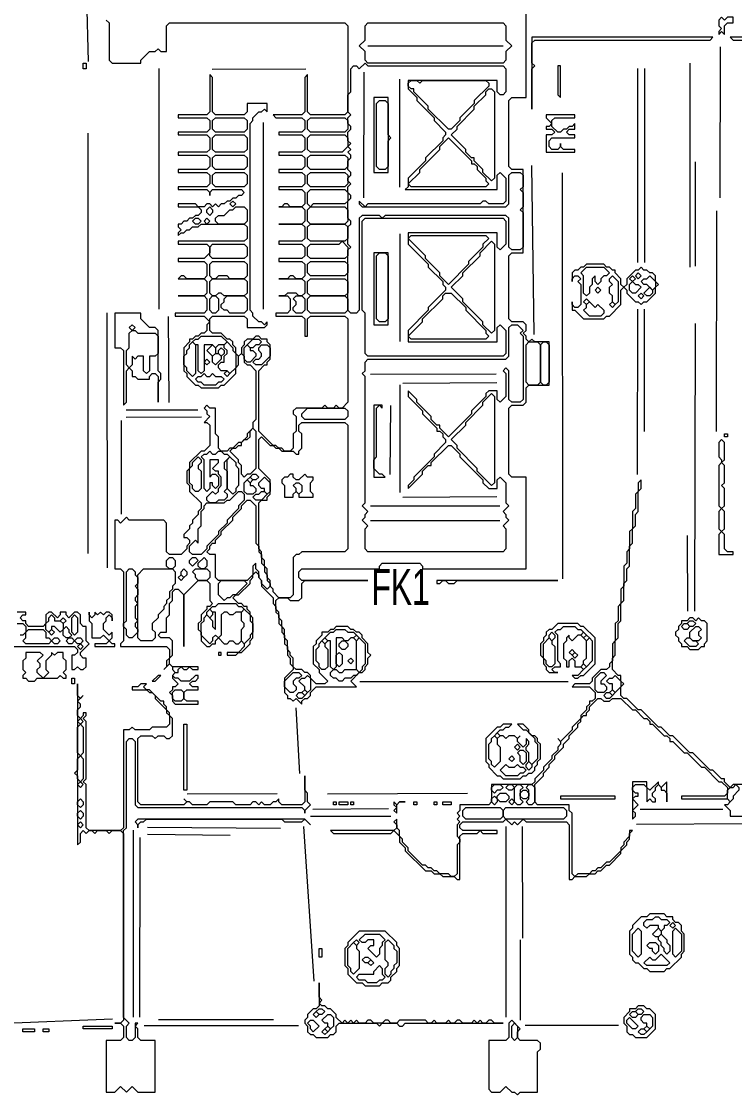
# Model space of a CAD drawing. Extents: x 10 to 1972, y 10 to 1392.
# Drawn here: x 490.5 to 738.5, y 498.5 to 871.5 of the extents above; entities that cross this region are included whole.
import ezdxf

# ---------------------------------------------------------------- set-up
doc = ezdxf.new("R2010")
doc.units = 0
for name, color, linetype, lineweight in [('OCR_TEXT', 6, 'Continuous', 0), ('TEXT_FALLBACK_OUTLINE', 2, 'Continuous', 0), ('TRACE_CURVE', 6, 'Continuous', 0), ('TRACE_STRAIGHT', 5, 'Continuous', 0), ('TRACE_TEXT_SYMBOL', 6, 'Continuous', 0)]:
    doc.layers.add(name, color=color, linetype=linetype, lineweight=lineweight)
doc.styles.add('wqy-unicode', font='wqy-unicode.lff')

msp = doc.modelspace()

# ---------------------------------------------------------------- linework, layer by layer
at = {"layer": 'TEXT_FALLBACK_OUTLINE', "color": 2}
for points in [[(514, 666), (514, 663), (515, 662), (515, 657), (518, 657), (519, 658), (521, 656), (520, 655), (516, 655), (516, 654), (523, 654), (523, 655), (522, 655), (521, 656), (522, 657), (522, 659), (521, 658), (519, 660), (519, 662), (520, 663), (520, 664), (521, 665), (522, 664), (522, 663), (522, 665), (521, 666), (520, 666), (519, 665), (518, 666), (517, 665), (516, 666), (516, 665), (515, 664), (514, 665)], [(492, 652), (492, 650), (491, 649), (491, 646), (492, 645), (491, 644), (491, 643), (492, 643), (493, 642), (495, 642), (496, 643), (503, 643), (504, 644), (505, 643), (506, 643), (506, 644), (505, 645), (506, 646), (506, 649), (505, 650), (505, 652), (503, 652), (502, 651), (501, 652), (501, 651), (499, 649), (499, 646), (500, 645), (498, 643), (496, 645), (496, 646), (497, 647), (497, 648), (496, 649), (498, 651), (497, 652)], [(508, 643), (509, 643), (509, 641), (508, 641)], [(703, 607), (703, 594), (704, 595), (704, 596), (703, 597), (705, 599), (703, 601), (704, 602), (705, 602), (705, 603), (704, 603), (703, 604), (703, 605), (704, 606), (707, 606), (708, 605), (708, 600), (709, 601), (710, 600), (711, 600), (711, 601), (710, 602), (710, 603), (711, 604), (711, 605), (712, 606), (713, 605), (713, 604), (714, 604), (715, 603), (715, 600), (715, 607), (713, 605), (712, 606), (712, 607), (709, 604), (708, 605), (708, 607)]]:
    msp.add_lwpolyline(points, close=True, dxfattribs=at)
at = {"layer": 'TRACE_CURVE', "color": 6}
for points in [[(665, 820), (661, 820), (660, 821), (660, 844), (661, 845), (666, 845), (666, 877)], [(520, 872), (521, 871), (521, 858), (522, 857), (532, 857), (532, 858), (535, 861), (537, 861), (538, 862), (539, 861), (541, 861), (541, 870)], [(541, 870), (542, 871), (603, 871), (604, 870), (604, 840), (603, 839), (591, 839), (590, 840), (590, 853), (589, 852), (589, 840), (588, 839), (578, 839), (579, 838), (588, 838), (589, 837), (589, 834), (588, 833), (580, 833), (580, 832), (588, 832), (589, 831), (589, 827), (588, 826), (580, 826), (580, 825), (588, 825), (589, 824), (589, 821), (588, 820), (580, 820), (580, 819), (588, 819), (589, 818), (589, 815), (588, 814), (580, 814), (580, 813), (588, 813), (589, 812), (589, 808), (588, 807), (584, 807), (583, 808), (582, 808), (581, 807), (580, 807), (588, 807), (589, 806), (589, 802), (588, 801), (580, 801), (588, 801), (589, 800), (589, 796), (588, 795), (580, 795), (580, 794), (588, 794), (589, 793), (589, 790), (588, 789), (580, 789), (580, 788)], [(607, 770), (605, 770), (604, 771), (604, 792), (605, 793), (604, 794), (604, 800), (605, 801), (605, 802), (604, 803), (604, 809), (605, 810), (605, 811), (604, 812), (604, 814), (605, 815), (604, 816), (604, 817), (605, 818), (605, 819), (604, 820), (604, 823), (605, 824), (605, 825), (604, 826), (605, 827), (604, 828), (605, 829), (604, 830), (604, 833), (605, 834), (605, 835), (604, 836), (604, 838), (605, 839), (604, 840), (604, 846), (605, 847), (605, 855), (606, 856), (607, 856), (608, 855), (610, 857)], [(610, 857), (611, 856), (658, 856), (659, 855), (659, 847), (658, 846), (657, 846), (656, 847), (656, 851), (625, 851), (625, 848), (628, 845), (628, 844), (634, 838), (634, 837), (638, 833), (638, 832), (637, 831), (637, 830), (631, 824), (631, 823), (625, 817), (625, 814), (624, 813), (656, 813), (656, 818), (657, 819), (659, 817), (659, 809), (658, 808), (653, 808), (652, 809), (651, 809), (650, 808), (611, 808), (610, 807), (608, 809), (608, 808), (609, 807), (659, 807), (660, 808), (660, 818), (661, 819), (664, 819), (665, 818), (665, 814), (664, 813), (665, 812), (665, 807), (664, 806), (665, 805), (665, 793), (664, 792), (661, 792), (660, 793), (660, 803), (659, 804), (617, 804), (616, 803), (615, 804), (609, 804), (608, 803), (608, 771), (607, 770)], [(574, 761), (573, 762), (572, 762), (571, 761), (569, 761), (568, 760), (568, 759), (567, 758), (567, 756), (566, 755), (565, 756), (565, 758), (564, 759), (564, 760), (563, 761), (562, 761), (560, 763), (557, 763), (556, 764), (556, 768), (557, 769), (568, 769), (569, 768), (569, 765), (575, 765), (576, 766), (576, 767), (575, 766), (574, 767), (573, 767), (571, 769), (571, 770), (570, 771), (570, 836), (571, 837), (571, 838), (573, 840), (574, 840), (575, 841), (576, 840), (576, 843), (569, 843), (569, 840), (568, 839), (558, 839), (557, 840), (557, 852), (556, 853), (556, 840), (555, 839), (545, 839), (545, 838), (555, 838), (556, 837), (556, 834), (555, 833), (545, 833), (545, 832), (555, 832), (556, 831), (556, 827), (555, 826), (545, 826), (545, 825)], [(545, 825), (555, 825), (556, 824), (556, 821), (555, 820), (545, 820), (545, 819), (555, 819), (556, 818), (556, 815), (555, 814), (545, 814), (545, 813), (555, 813), (556, 812), (556, 811), (556, 812), (557, 813), (567, 813), (568, 812), (567, 811), (566, 811), (565, 810), (564, 810), (563, 809), (562, 809), (561, 808), (560, 808), (559, 807), (558, 808), (557, 807), (556, 808), (555, 808), (554, 807), (552, 807), (551, 808), (545, 808), (545, 807), (552, 807), (553, 806), (553, 805), (552, 804), (551, 804), (550, 803), (549, 803), (548, 802), (547, 802), (546, 801), (545, 801), (545, 800), (546, 799), (545, 798), (545, 797), (546, 798), (547, 798), (548, 799), (549, 799), (550, 800), (552, 800), (553, 801), (568, 801), (569, 800), (569, 796), (568, 795)], [(591, 644), (590, 645), (589, 645), (588, 646), (586, 646), (585, 647), (585, 650), (584, 651), (584, 652), (583, 653), (583, 656), (582, 657), (582, 660), (581, 661), (581, 663), (580, 664), (580, 666), (579, 667), (579, 670), (580, 671), (583, 671), (584, 670), (587, 670), (588, 671), (588, 676), (589, 677), (611, 677), (588, 677), (587, 678), (587, 680), (588, 681), (615, 681), (615, 682), (616, 683), (629, 683), (630, 682), (630, 681), (666, 681), (666, 713), (661, 713), (660, 714), (660, 737), (661, 738), (665, 738), (666, 739), (666, 744), (667, 745), (674, 745), (674, 760), (669, 760), (668, 761), (667, 760), (666, 761), (666, 762), (665, 763), (666, 764), (666, 766), (665, 767), (661, 767), (660, 768), (660, 790), (661, 791), (665, 791), (665, 820)], [(568, 795), (545, 795), (545, 794), (555, 794), (556, 793), (556, 791), (554, 789), (545, 789), (545, 788), (554, 788), (555, 787), (555, 783), (554, 782), (548, 782), (547, 783), (546, 783), (545, 782), (554, 782), (555, 781), (555, 777), (554, 776), (545, 776), (554, 776), (555, 775), (555, 771), (554, 770), (544, 770), (544, 769), (554, 769), (556, 767), (555, 766), (555, 764), (554, 763), (553, 763), (552, 762), (551, 762), (550, 761), (549, 761), (549, 760), (547, 758), (547, 750), (548, 749), (548, 748), (551, 745), (552, 745), (553, 744), (559, 744), (560, 745), (561, 745), (565, 749), (565, 751), (566, 752), (566, 755), (567, 756), (568, 755), (568, 753), (569, 752), (570, 752), (572, 750), (572, 733), (571, 732), (571, 730), (569, 728), (569, 727)], [(580, 788), (588, 788), (589, 787), (589, 783), (588, 782), (586, 782), (585, 783), (584, 783), (583, 782), (580, 782), (588, 782), (589, 781), (589, 777), (588, 776), (587, 776), (586, 777), (583, 777), (582, 776), (580, 776), (583, 776), (584, 775), (584, 771), (583, 770), (579, 770), (579, 769), (588, 769), (589, 768), (589, 762), (590, 762), (590, 768), (591, 769), (603, 769), (604, 768), (604, 739), (602, 737), (601, 737), (600, 738), (599, 737), (597, 737), (596, 738), (595, 737), (586, 737), (585, 736), (585, 735), (586, 734), (586, 729), (585, 728), (585, 723), (584, 722), (582, 722), (581, 723), (580, 723), (579, 724), (578, 724), (573, 729), (573, 750), (575, 752), (576, 752), (576, 753), (577, 754), (577, 759), (576, 760), (576, 761), (574, 761)], [(659, 711), (659, 704), (660, 703), (658, 701), (659, 700), (659, 699), (660, 698), (658, 696), (659, 695), (659, 688), (658, 687), (611, 687), (610, 688), (610, 695), (611, 696), (609, 698), (610, 699), (610, 700), (611, 701), (609, 703), (610, 704), (610, 748), (609, 749), (610, 750), (610, 753), (611, 754), (659, 754), (660, 755), (660, 765)], [(660, 765), (661, 766), (663, 766), (665, 764), (664, 763), (665, 762), (665, 740), (664, 739), (661, 739), (660, 740), (660, 750), (659, 751), (658, 750), (659, 749), (659, 741), (657, 739), (656, 740), (656, 743), (653, 743), (652, 742), (652, 741), (647, 736), (647, 735), (639, 727), (636, 730), (636, 731), (635, 731), (633, 733), (633, 734), (628, 739), (628, 740), (625, 743), (625, 741), (630, 736), (630, 735), (635, 730), (635, 729), (636, 729), (637, 728), (637, 727), (638, 726), (638, 725), (634, 721), (634, 720), (627, 713), (627, 712), (625, 710), (625, 709), (630, 714), (630, 715), (632, 717), (633, 717), (633, 718), (639, 724), (640, 724), (643, 721), (643, 720), (651, 712), (651, 711), (653, 709), (656, 709), (656, 712), (657, 713), (659, 711)], [(569, 727), (567, 725), (566, 725), (564, 723), (563, 723), (562, 722), (560, 722), (559, 723), (559, 727), (558, 728), (558, 737), (556, 737), (555, 738), (554, 737), (555, 736), (555, 735), (556, 734), (554, 732), (555, 732), (556, 731), (556, 724), (554, 722), (553, 722), (549, 718), (549, 716), (548, 715), (548, 711), (549, 710), (549, 708), (553, 704), (553, 702), (552, 701), (552, 700), (550, 698), (550, 697), (549, 696), (549, 695), (547, 693), (547, 692), (548, 692), (549, 691), (549, 690), (548, 689), (548, 688), (546, 686), (542, 686), (541, 687), (541, 697), (540, 698), (528, 698), (527, 699), (525, 697), (524, 698), (523, 698), (523, 681), (525, 681), (526, 680), (526, 656), (525, 655), (525, 654), (541, 654), (542, 653), (542, 650), (541, 649)], [(706, 712), (705, 711), (705, 708), (704, 707), (704, 702), (703, 701), (703, 695), (702, 694), (702, 688), (701, 687), (701, 683), (700, 682), (700, 675), (699, 674), (699, 669), (698, 668), (698, 663), (697, 662), (697, 656), (696, 655), (696, 649), (695, 648), (695, 647), (694, 646), (692, 646), (689, 643), (689, 642), (688, 641), (683, 641), (682, 640), (688, 640), (690, 638), (690, 636), (689, 635), (688, 635), (688, 634), (687, 633), (687, 632), (685, 630), (685, 629), (682, 626), (682, 625), (678, 621), (677, 622), (678, 621), (678, 620), (677, 619), (677, 618), (675, 616), (675, 615), (672, 612), (672, 611), (669, 608), (669, 607), (668, 606), (654, 606), (654, 600), (653, 599), (643, 599), (643, 597), (642, 596), (643, 595), (642, 594), (643, 593)], [(742, 606), (738, 606), (737, 605), (735, 607), (735, 608), (734, 608), (731, 611), (730, 611), (724, 617), (723, 617), (717, 623), (716, 623), (713, 626), (712, 626), (706, 632), (705, 632), (701, 636), (700, 636), (699, 637), (699, 640), (700, 641), (699, 642), (699, 644), (698, 644), (696, 646), (696, 650), (697, 651), (697, 656), (698, 657), (698, 662), (699, 663), (699, 669), (700, 670), (700, 676), (701, 677), (701, 681), (702, 682), (702, 689), (703, 690), (703, 695), (704, 696), (704, 700), (705, 701), (705, 708), (706, 709), (706, 712)], [(545, 674), (547, 672), (547, 654), (547, 672), (552, 677), (555, 677), (556, 676), (556, 670), (557, 669), (556, 668), (555, 668), (555, 667), (553, 665), (553, 663), (552, 662), (552, 660), (553, 659), (553, 656), (555, 654), (556, 654), (557, 655), (558, 655), (558, 656), (559, 657), (561, 655), (562, 655), (563, 656), (564, 656), (565, 655), (566, 655), (567, 656), (568, 655), (568, 654), (566, 652), (562, 652), (562, 651), (565, 651), (566, 652), (567, 652), (570, 655), (570, 656), (571, 657), (571, 664), (570, 665), (570, 666), (569, 667), (569, 668), (568, 668), (567, 669), (566, 669), (564, 671), (565, 672), (566, 672), (570, 676), (570, 677), (571, 678), (571, 679), (572, 680), (573, 679), (573, 678), (574, 677), (574, 675), (578, 671), (578, 669)], [(541, 649), (541, 647), (540, 646), (542, 648), (543, 647), (543, 646), (544, 645), (543, 644), (543, 643), (545, 641), (544, 640), (543, 640), (543, 639), (542, 638), (543, 637), (543, 635), (544, 634), (552, 634), (552, 635), (548, 635), (547, 636), (547, 638), (548, 639), (552, 639), (552, 640), (550, 640), (549, 641), (550, 642), (551, 642), (552, 643), (552, 644), (551, 644), (549, 642), (546, 642), (545, 643), (544, 643), (543, 644), (544, 645), (545, 645), (545, 646), (546, 647), (547, 646), (548, 646), (549, 647), (550, 646), (552, 646), (552, 647), (543, 647), (542, 648), (542, 650), (543, 651), (543, 656), (542, 657), (539, 657), (538, 658), (539, 659), (541, 659), (541, 664), (542, 665), (542, 669), (543, 670), (543, 673), (544, 674), (545, 674)], [(578, 669), (579, 668), (579, 666), (580, 665), (580, 662), (581, 661), (581, 659), (582, 658), (582, 655), (583, 654), (583, 651), (584, 650), (584, 648), (585, 647), (585, 646), (582, 643), (582, 638), (583, 637), (583, 636), (584, 636), (585, 635), (586, 636), (588, 634), (588, 635), (589, 636), (590, 636), (591, 637), (591, 638), (593, 640), (607, 640), (605, 642), (608, 645), (609, 645), (610, 646), (610, 647), (611, 648), (611, 650), (612, 651), (611, 652), (611, 655), (609, 657), (609, 658), (608, 659), (607, 659), (606, 660), (605, 660), (604, 661), (600, 661), (599, 660), (598, 660), (597, 659), (595, 659), (595, 658), (593, 656), (593, 655), (592, 654), (592, 648), (594, 646), (594, 645), (597, 642), (596, 641), (593, 641), (591, 643), (591, 644)], [(510, 641), (510, 611), (509, 610), (510, 609), (510, 585), (511, 586), (511, 589), (512, 590), (513, 589), (514, 590), (515, 590), (516, 589), (517, 590), (520, 590), (521, 589), (522, 590), (525, 590), (526, 589), (526, 524), (525, 523), (523, 523), (525, 523), (526, 522), (526, 518), (525, 517), (520, 517), (520, 499), (523, 499), (525, 501), (527, 499), (529, 501), (531, 499), (537, 499), (537, 517), (532, 517), (531, 518), (531, 521), (530, 522), (531, 523), (530, 523), (530, 518), (529, 517), (528, 517), (527, 518), (527, 522), (528, 523), (526, 525), (526, 590), (527, 591), (527, 621), (528, 622), (529, 622), (530, 621), (530, 599), (531, 598), (588, 598), (589, 597), (589, 596), (589, 597), (591, 599), (590, 600), (590, 603), (589, 604), (589, 609)], [(535, 625), (530, 625), (529, 626), (528, 625), (526, 625), (526, 591), (525, 590), (514, 590), (513, 591), (513, 606), (512, 607), (513, 608), (513, 628), (512, 629), (513, 630), (513, 631), (512, 631), (512, 630), (511, 629), (510, 630), (510, 632), (511, 633), (511, 634), (510, 635), (512, 637), (511, 636), (510, 637), (510, 641)], [(589, 609), (589, 600), (588, 599), (581, 599), (580, 600), (580, 601), (579, 600), (578, 600), (577, 599), (575, 599), (574, 600), (573, 599), (572, 600), (571, 600), (570, 599), (565, 599), (564, 600), (556, 600), (555, 599), (550, 599), (549, 600), (548, 600), (547, 601), (548, 600), (547, 599), (532, 599), (531, 600), (531, 622), (532, 623), (536, 623), (537, 622), (538, 623), (540, 623), (541, 622), (542, 622), (543, 623), (543, 629), (542, 630), (542, 631), (541, 632), (541, 633), (540, 634), (540, 635), (539, 635), (535, 639), (534, 639), (533, 640), (534, 641), (532, 641), (531, 640), (529, 640), (529, 639), (534, 639), (535, 638), (536, 638), (537, 637), (537, 636), (541, 632), (541, 631), (542, 630), (542, 627), (541, 626), (536, 626), (535, 625)], [(680, 593), (681, 592), (681, 573), (682, 573), (683, 574), (687, 574), (688, 575), (690, 575), (691, 576), (692, 576), (694, 578), (695, 578), (699, 582), (699, 583), (701, 585), (701, 586), (702, 587), (702, 589), (703, 590), (702, 590), (702, 588), (700, 586), (700, 585), (699, 584), (699, 583), (695, 579), (694, 579), (692, 577), (691, 577), (690, 576), (689, 576), (688, 575), (684, 575), (683, 574), (682, 575), (682, 596), (681, 597), (681, 599), (670, 599), (669, 600), (669, 606), (672, 609), (672, 610), (674, 612), (674, 613), (676, 615), (676, 616), (679, 619), (679, 620), (681, 622), (681, 623), (684, 626), (684, 627), (685, 628), (685, 629), (686, 630), (687, 630), (687, 631), (688, 632), (688, 633), (691, 636), (692, 636), (693, 635), (695, 635)], [(695, 635), (696, 636), (699, 636), (703, 632), (704, 632), (707, 629), (708, 629), (709, 628), (709, 627), (710, 627), (714, 623), (715, 623), (716, 622), (716, 621), (717, 621), (721, 617), (722, 617), (727, 612), (728, 612), (733, 607), (734, 607), (736, 605), (736, 603), (735, 602), (720, 602), (720, 601), (736, 601), (737, 600), (736, 599), (735, 599), (737, 597), (737, 595), (742, 595)], [(643, 593), (642, 592), (642, 588), (643, 587), (643, 586), (642, 585), (642, 575), (641, 574), (640, 574), (639, 575), (636, 575), (635, 576), (634, 576), (633, 577), (632, 577), (631, 578), (630, 578), (625, 583), (625, 584), (623, 586), (623, 587), (622, 588), (622, 590), (621, 591), (621, 594), (620, 593), (621, 592), (621, 591), (620, 590), (598, 590), (599, 589), (619, 589), (620, 590), (622, 588), (622, 586), (624, 584), (624, 583), (631, 576), (633, 576), (634, 575), (636, 575), (637, 574), (641, 574), (642, 573), (643, 573), (643, 588), (644, 589), (649, 589), (650, 590), (651, 589), (656, 589), (656, 590), (644, 590), (643, 591), (643, 592), (644, 593), (658, 593), (659, 594), (661, 592), (662, 593), (663, 592), (665, 594), (666, 593), (680, 593)]]:
    msp.add_lwpolyline(points, dxfattribs=at)
for points in [[(610, 870), (611, 871), (658, 871), (659, 870), (659, 865), (661, 863), (659, 861), (659, 858), (658, 857), (611, 857), (610, 858), (610, 861), (608, 863), (610, 865)], [(625, 850), (626, 851), (628, 851), (629, 850), (630, 851), (652, 851), (653, 850), (653, 849), (648, 844), (648, 843), (643, 838), (643, 837), (640, 834), (639, 834), (632, 841), (632, 842), (627, 847), (627, 848), (626, 848), (625, 849)], [(652, 847), (653, 848), (654, 848), (655, 847), (655, 817), (654, 816), (651, 819), (651, 820), (648, 823), (648, 824), (647, 824), (645, 826), (645, 827), (640, 832), (642, 834), (642, 835), (648, 841), (648, 842), (652, 846)], [(557, 837), (558, 838), (568, 838), (569, 837), (569, 834), (568, 833), (558, 833), (557, 834)], [(590, 837), (591, 838), (603, 838), (604, 837), (604, 834), (603, 833), (591, 833), (590, 834)], [(557, 831), (558, 832), (568, 832), (569, 831), (569, 827), (568, 826), (558, 826), (557, 827)], [(590, 831), (591, 832), (603, 832), (604, 831), (604, 828), (602, 826), (591, 826), (590, 827)], [(639, 831), (647, 823), (647, 822), (648, 822), (649, 821), (649, 820), (652, 817), (652, 816), (653, 815), (652, 814), (626, 814), (625, 815), (629, 819), (629, 820), (636, 827), (636, 828)], [(557, 824), (558, 825), (568, 825), (569, 824), (569, 821), (568, 820), (558, 820), (557, 821)], [(590, 824), (591, 825), (603, 825), (604, 824), (604, 821), (603, 820), (591, 820), (590, 821)], [(557, 818), (558, 819), (568, 819), (569, 818), (569, 815), (568, 814), (558, 814), (557, 815)], [(590, 818), (591, 819), (603, 819), (604, 818), (604, 815), (603, 814), (591, 814), (590, 815)], [(590, 812), (591, 813), (603, 813), (604, 812), (604, 809), (603, 808), (592, 808), (591, 807), (590, 808)], [(555, 806), (556, 807), (557, 806), (557, 805), (556, 804), (555, 805)], [(564, 806), (565, 807), (568, 807), (569, 806), (569, 802), (568, 801), (559, 801), (558, 802), (558, 803), (559, 804), (561, 804), (563, 806)], [(563, 808), (564, 809), (565, 808), (564, 807)], [(590, 806), (591, 807), (603, 807), (604, 806), (604, 802), (603, 801), (591, 801), (590, 802)], [(550, 802), (551, 803), (552, 803), (553, 802), (552, 801), (551, 801)], [(554, 802), (555, 803), (556, 802), (555, 801)], [(609, 802), (610, 803), (658, 803), (659, 802), (659, 794), (657, 792), (656, 793), (656, 798), (625, 798), (625, 794), (632, 787), (632, 786), (637, 781), (637, 780), (638, 779), (638, 778), (632, 772), (632, 771), (625, 764), (625, 760), (656, 760), (656, 765), (657, 766), (659, 764), (659, 756), (658, 755), (611, 755), (610, 756), (610, 770), (609, 771)], [(590, 800), (591, 801), (603, 801), (604, 800), (604, 796), (603, 795), (591, 795), (590, 796)], [(601, 794), (602, 795), (604, 793), (604, 790), (603, 789), (591, 789), (590, 790), (590, 793), (591, 794)], [(625, 796), (626, 797), (652, 797), (653, 796), (651, 794), (651, 793), (646, 788), (646, 787), (639, 780), (636, 783), (636, 784), (631, 789), (631, 790)], [(654, 795), (655, 794), (655, 764), (654, 763), (651, 766), (651, 767), (644, 774), (644, 775), (640, 779), (644, 783), (644, 784), (650, 790), (650, 791)], [(556, 793), (557, 794), (568, 794), (569, 793), (569, 790), (568, 789), (557, 789), (556, 790)], [(556, 787), (557, 788), (568, 788), (569, 787), (569, 783), (568, 782), (563, 782), (562, 783), (559, 783), (558, 782), (557, 782), (556, 783)], [(590, 787), (591, 788), (603, 788), (604, 787), (604, 784), (603, 783), (591, 783), (590, 784)], [(556, 781), (557, 782), (568, 782), (569, 781), (569, 777), (568, 776), (561, 776), (560, 777), (559, 777), (558, 776), (557, 776), (556, 777)], [(590, 781), (591, 782), (603, 782), (604, 781), (604, 777), (603, 776), (591, 776), (590, 777)], [(556, 775), (557, 776), (558, 776), (559, 775), (559, 771), (558, 770), (557, 770), (556, 771)], [(561, 775), (562, 776), (568, 776), (569, 775), (569, 771), (568, 770), (563, 770), (562, 771), (561, 771), (560, 772), (560, 773), (561, 774)], [(585, 775), (586, 776), (588, 776), (589, 775), (589, 771), (588, 770), (586, 770), (585, 771), (585, 772), (586, 773), (586, 774)], [(590, 775), (591, 776), (603, 776), (604, 775), (604, 771), (603, 770), (591, 770), (590, 771)], [(637, 776), (638, 777), (640, 777), (645, 772), (645, 771), (652, 764), (652, 763), (653, 762), (652, 761), (626, 761), (625, 762), (630, 767), (630, 768), (637, 775)], [(552, 761), (553, 762), (560, 762), (562, 760), (561, 759), (559, 759), (558, 758), (557, 759), (554, 759), (554, 750), (553, 749), (552, 750), (552, 759), (551, 759), (550, 760), (551, 761)], [(571, 761), (573, 761), (574, 760), (573, 759), (572, 759), (571, 758), (570, 758), (569, 759)], [(549, 759), (550, 760), (551, 759), (551, 749), (550, 748), (548, 750), (548, 751), (547, 752), (547, 755), (548, 756), (548, 757), (549, 758)], [(557, 759), (558, 758), (558, 756), (557, 755), (555, 757)], [(561, 759), (562, 760), (564, 758), (564, 757), (565, 756), (565, 751), (563, 749), (562, 750), (560, 750), (559, 751), (559, 752), (560, 753), (561, 753), (561, 755), (562, 756), (562, 757), (561, 758)], [(559, 757), (560, 758), (561, 757), (561, 756), (560, 755), (559, 756)], [(568, 758), (569, 759), (570, 758), (570, 757), (571, 757), (572, 756), (572, 755), (570, 753), (569, 753), (568, 754)], [(573, 758), (574, 759), (576, 759), (577, 758), (577, 755), (574, 752), (572, 752), (571, 753), (572, 754), (573, 754), (574, 755), (574, 756), (573, 757)], [(666, 759), (667, 760), (670, 760), (671, 759), (671, 746), (670, 745), (667, 745), (666, 746)], [(671, 759), (672, 760), (673, 760), (674, 759), (674, 746), (673, 745), (672, 745), (671, 746)], [(554, 753), (555, 754), (556, 753), (555, 752)], [(557, 755), (558, 756), (559, 756), (560, 755), (560, 754), (558, 752), (557, 753)], [(561, 749), (562, 750), (563, 749), (562, 748)], [(553, 748), (554, 749), (555, 748), (556, 748), (557, 749), (558, 748), (560, 748), (561, 747), (560, 746), (559, 746), (558, 745), (554, 745), (553, 746), (552, 746), (551, 747), (552, 748)], [(654, 742), (655, 741), (655, 711), (654, 710), (649, 715), (649, 716), (642, 723), (642, 724), (640, 726), (645, 731), (645, 732), (651, 738), (651, 739)], [(590, 737), (603, 737), (604, 736), (604, 734), (603, 733), (589, 733), (588, 734), (588, 735)], [(587, 731), (588, 732), (603, 732), (604, 731), (604, 688), (603, 687), (588, 687), (587, 686), (586, 686), (585, 685), (585, 672), (584, 671), (580, 671), (578, 673), (578, 674), (577, 675), (577, 677), (576, 678), (576, 681), (575, 682), (575, 684), (574, 685), (574, 687), (573, 688), (573, 704), (574, 705), (576, 705), (576, 706), (577, 707), (577, 712), (573, 716), (573, 726), (574, 727), (577, 724), (578, 724), (579, 723), (580, 723), (581, 722), (585, 722), (586, 721), (587, 721), (587, 722), (588, 723), (588, 728), (587, 729)], [(570, 729), (571, 730), (572, 729), (572, 716), (570, 714), (569, 714), (568, 713), (567, 714), (567, 717), (566, 718), (566, 719), (563, 722), (564, 723), (565, 723), (566, 724), (567, 724), (567, 725), (568, 726), (569, 726), (570, 727)], [(552, 720), (553, 719), (553, 718), (552, 717), (552, 716), (553, 715), (553, 709), (552, 708), (551, 708), (550, 709), (550, 710), (549, 711), (549, 716), (550, 717), (550, 718)], [(555, 721), (556, 722), (557, 721), (558, 721), (559, 722), (560, 722), (561, 721), (562, 721), (563, 720), (561, 718), (561, 716), (562, 715), (562, 709), (561, 708), (562, 707), (562, 706), (561, 705), (559, 705), (558, 704), (556, 704), (555, 705), (555, 706), (557, 708), (558, 707), (559, 708), (559, 709), (560, 710), (560, 713), (559, 714), (559, 715), (558, 715), (557, 716), (559, 718), (559, 719), (556, 719), (556, 713), (557, 714), (558, 714), (559, 713), (559, 710), (558, 709), (557, 710), (557, 711), (556, 711), (556, 709), (555, 708), (554, 709), (554, 719), (553, 720), (554, 721)], [(562, 719), (563, 720), (565, 718), (565, 717), (566, 716), (566, 710), (565, 709), (565, 708), (564, 707), (562, 709)], [(569, 712), (570, 713), (571, 712), (570, 711)], [(570, 713), (571, 714), (572, 714), (573, 713), (572, 712), (571, 712)], [(575, 713), (577, 711), (577, 708), (576, 707), (575, 708), (575, 709), (574, 709), (573, 710), (573, 711)], [(568, 711), (569, 712), (570, 711), (570, 710), (571, 710), (572, 709), (572, 708), (571, 707), (569, 707), (568, 708)], [(566, 708), (567, 708), (568, 707), (568, 705), (566, 703), (566, 702), (562, 698), (562, 697), (559, 694), (559, 693), (555, 689), (555, 688), (553, 686), (550, 686), (549, 687), (549, 689), (551, 691), (552, 690), (552, 695), (553, 696), (553, 701), (554, 702), (554, 703), (555, 704), (561, 704), (562, 705), (563, 705)], [(569, 705), (570, 705), (572, 703), (572, 690), (573, 689), (573, 687), (574, 686), (574, 683), (575, 682), (575, 680), (576, 679), (576, 677), (577, 676), (577, 675), (576, 674), (574, 676), (574, 677), (573, 678), (573, 680), (572, 681), (572, 683), (571, 682), (571, 679), (569, 677), (559, 677), (558, 678), (558, 686), (556, 686), (555, 687), (556, 688), (556, 689), (557, 690), (558, 690), (558, 691), (560, 693), (560, 694), (564, 698), (564, 699), (567, 702), (567, 703)], [(573, 707), (574, 708), (575, 708), (576, 707), (574, 705), (572, 705), (571, 706), (572, 707)], [(541, 684), (542, 685), (543, 685), (544, 684), (544, 682), (543, 681), (542, 681), (541, 682)], [(549, 684), (550, 685), (551, 685), (552, 684), (550, 682), (549, 683)], [(554, 685), (555, 684), (555, 682), (554, 681), (553, 681), (552, 682), (552, 683)], [(527, 680), (528, 681), (529, 681), (530, 680), (530, 679), (531, 678), (531, 676), (530, 675), (531, 674), (531, 672), (530, 671), (530, 670), (531, 669), (530, 668), (530, 664), (531, 663), (530, 662), (530, 661), (531, 660), (531, 659), (529, 657), (528, 657), (527, 658), (527, 660), (526, 661), (526, 662), (527, 663)], [(533, 681), (543, 681), (544, 680), (544, 676), (543, 675), (543, 674), (542, 673), (542, 671), (541, 670), (541, 669), (540, 668), (540, 667), (538, 665), (538, 664), (536, 662), (536, 660), (537, 659), (537, 657), (536, 656), (532, 656), (531, 657), (531, 679)], [(545, 678), (546, 679), (547, 678), (546, 677)], [(546, 680), (547, 681), (548, 680), (548, 679), (547, 678), (546, 679)], [(550, 680), (551, 681), (555, 681), (556, 680), (556, 678), (555, 677), (552, 677), (551, 678), (551, 679)], [(559, 676), (560, 677), (568, 677), (569, 676), (565, 672), (564, 672), (563, 671), (562, 671), (561, 670), (559, 672)], [(558, 668), (559, 669), (565, 669), (566, 668), (567, 668), (568, 667), (567, 666), (565, 666), (564, 665), (563, 665), (562, 666), (561, 666), (560, 665), (560, 658), (559, 657), (558, 658), (557, 657), (557, 656), (556, 655), (553, 658), (553, 662), (554, 663), (554, 664), (555, 665), (557, 663), (557, 661), (558, 660), (558, 666), (557, 666), (556, 667), (557, 668)], [(555, 666), (556, 667), (557, 666), (557, 665), (556, 664), (555, 665)], [(567, 666), (568, 667), (570, 665), (570, 663), (571, 662), (571, 659), (570, 658), (570, 657), (568, 655), (567, 656), (567, 660), (568, 661), (568, 662), (567, 663)], [(595, 656), (596, 657), (597, 656), (596, 655)], [(599, 659), (600, 660), (603, 660), (604, 659), (606, 659), (607, 658), (606, 657), (605, 657), (604, 656), (603, 656), (602, 657), (600, 657), (600, 647), (599, 646), (598, 647), (598, 656), (597, 656), (596, 657), (598, 659)], [(606, 657), (607, 658), (608, 657), (607, 656)], [(607, 656), (608, 657), (610, 655), (610, 648), (609, 647), (609, 646), (608, 645), (607, 646)], [(594, 655), (595, 656), (596, 655), (596, 654), (597, 653), (597, 647), (596, 646), (595, 646), (594, 647), (594, 648), (593, 649), (593, 653), (594, 654)], [(601, 655), (602, 656), (603, 656), (604, 655), (604, 654), (603, 653), (602, 653), (601, 654)], [(600, 651), (601, 652), (602, 651), (602, 648), (601, 647), (600, 648)], [(604, 649), (605, 650), (606, 649), (605, 648)], [(598, 645), (599, 646), (600, 646), (601, 645), (602, 645), (603, 646), (607, 646), (608, 645), (607, 644), (606, 644), (605, 643), (603, 643), (602, 642), (601, 642), (600, 643), (599, 643), (598, 644)], [(585, 645), (587, 645), (588, 644), (587, 643), (586, 643), (585, 642), (585, 641), (586, 640), (586, 639), (585, 638), (584, 638), (582, 640), (582, 642)], [(589, 643), (590, 644), (591, 643), (591, 639), (590, 638), (589, 639), (589, 640), (587, 642), (588, 643)], [(692, 645), (693, 645), (694, 644), (692, 642), (692, 641), (693, 641), (694, 640), (694, 639), (693, 638), (691, 638), (690, 639), (690, 643)], [(696, 643), (697, 644), (699, 642), (699, 640), (697, 638), (696, 639), (696, 641), (695, 641), (694, 642), (695, 643)], [(543, 638), (544, 639), (546, 639), (547, 638), (547, 636), (546, 635), (544, 635), (543, 636)], [(586, 637), (587, 638), (588, 638), (589, 637), (588, 636), (587, 636)], [(588, 638), (589, 639), (590, 638), (589, 637)], [(693, 637), (694, 638), (695, 638), (696, 637), (695, 636), (694, 636)], [(695, 638), (696, 639), (697, 638), (696, 637)], [(510, 628), (511, 629), (512, 628), (511, 627)], [(510, 626), (511, 627), (512, 626), (512, 617), (511, 616), (510, 617)], [(510, 615), (511, 616), (512, 615), (512, 608), (511, 607), (510, 608)], [(510, 606), (511, 607), (512, 606), (511, 605)], [(654, 605), (655, 606), (657, 606), (658, 605), (657, 604), (656, 604), (655, 603), (654, 604)], [(659, 605), (660, 606), (661, 606), (662, 605), (661, 604), (660, 604)], [(662, 605), (663, 606), (664, 606), (665, 605), (664, 604), (664, 601), (665, 600), (664, 599), (663, 599), (662, 600)], [(666, 605), (667, 606), (668, 606), (669, 605), (669, 600), (668, 599), (667, 599), (666, 600), (667, 601), (667, 604)], [(738, 605), (739, 606), (740, 605), (740, 604), (738, 602), (738, 601), (737, 600), (736, 601), (736, 604), (737, 605)], [(510, 600), (511, 601), (512, 600), (512, 599), (511, 598), (510, 599)], [(654, 601), (655, 602), (656, 601), (656, 600), (655, 599), (654, 600)], [(656, 602), (657, 603), (659, 603), (660, 602), (660, 601), (659, 600), (657, 600), (656, 601)], [(660, 600), (661, 601), (662, 600), (661, 599)], [(664, 603), (665, 604), (666, 604), (667, 603), (667, 602), (666, 601), (665, 601), (664, 602)], [(510, 596), (511, 597), (512, 596), (512, 595), (511, 594), (510, 595)], [(644, 597), (645, 598), (657, 598), (658, 597), (658, 595), (657, 594), (645, 594), (644, 595)], [(658, 597), (659, 598), (679, 598), (680, 597), (680, 595), (679, 594), (659, 594), (658, 595)], [(510, 592), (511, 593), (512, 592), (511, 591)]]:
    msp.add_lwpolyline(points, close=True, dxfattribs=at)
at = {"layer": 'TRACE_STRAIGHT', "color": 5}
for p, q in [((513, 886.37), (513.71, 857.61)), ((611, 863), (658, 863)), ((733.5, 810.13), (733.64, 862.63)), ((538.38, 771.37), (538.39, 855.12)), ((556.87, 854.92), (589.38, 854.99)), ((704.86, 787.62), (704.86, 855.12)), ((707.15, 855.12), (707.15, 787.62)), ((723, 857), (723, 786)), ((609.6, 810.12), (609.65, 853.88)), ((622.1, 813.87), (622.12, 851.37)), ((574.57, 836.38), (574.59, 771.37)), ((513.6, 832.63), (513.63, 686.37)), ((667.88, 821.36), (668.65, 762.62)), ((724.91, 786.38), (724.96, 822.63)), ((678.57, 818.87), (678.61, 677.62)), ((732.25, 728.87), (732.29, 805.63)), ((622.07, 797.63), (622.12, 760.13)), ((520.18, 770.13), (520.35, 681.38)), ((541.47, 768.89), (541.7, 738.87)), ((704.76, 713.87), (704.9, 771.38)), ((707.15, 728.88), (707.15, 771.37)), ((724.71, 666.37), (724.9, 766.38)), ((611.88, 748.76), (655.62, 748.92)), ((622.06, 745.13), (622.08, 707.63)), ((623.12, 745.7), (655.88, 745.84)), ((526.88, 736.38), (551.88, 736.38)), ((618.78, 713.87), (618.93, 737.92)), ((525.19, 732.63), (525.22, 700.12)), ((526.87, 733.81), (553.12, 733.91)), ((623.12, 705.98), (655.88, 706.27)), ((611.88, 702.94), (656.88, 702.94)), ((611.88, 697.82), (656.88, 697.82)), ((722.02, 692.63), (722.09, 666.37)), ((608.13, 641.84), (680.63, 641.81)), ((585.91, 632.71), (587.22, 609.82)), ((548.12, 602.78), (579.38, 602.9)), ((596.88, 602.82), (645.63, 602.97)), ((591.88, 597.43), (618.12, 597.65)), ((705.63, 597.44), (734.38, 597.45)), ((591, 595), (619, 595)), ((529.38, 590.12), (529.38, 525.12)), ((534.37, 591.14), (580.63, 590.87)), ((588.64, 591.41), (592.22, 537.56)), ((659.04, 525.13), (659.09, 591.38)), ((664.68, 591.38), (664.71, 552.62)), ((704.38, 592.28), (744.38, 592.4)), ((531.66, 525.12), (531.78, 587.63)), ((534.37, 588.78), (563.14, 588.41)), ((664, 552), (664, 524)), ((438.09, 521.07), (522.21, 524.53)), ((538.12, 524.23), (578.13, 524.23)), ((665.63, 522.26), (698.13, 522.27)), ((533.13, 522.18), (586.88, 522.19))]:
    msp.add_line(p, q, dxfattribs=at)
at = {"layer": 'TRACE_TEXT_SYMBOL', "color": 6}
for points in [[(734, 873), (733, 872), (733, 870), (734, 869), (733, 868), (733, 867), (734, 868), (735, 867), (735, 870), (736, 871), (738, 871), (738, 873), (736, 873), (735, 872)], [(668, 866), (668, 841), (668, 855), (669, 856), (668, 857), (668, 864), (669, 865), (730, 865), (731, 866)], [(512, 857), (513, 857), (513, 855), (512, 855)], [(677, 856), (677, 846), (678, 845), (678, 856)], [(613, 845), (613, 819), (618, 819), (618, 830), (619, 831), (618, 832), (618, 845)], [(614, 843), (615, 844), (617, 844), (618, 843), (618, 821), (617, 820), (615, 820), (614, 821)], [(673, 839), (673, 838), (675, 836), (674, 835), (673, 835), (673, 834), (675, 834), (676, 833), (675, 832), (673, 832), (673, 826), (683, 826), (683, 827), (679, 827), (678, 828), (678, 829), (678, 828), (677, 827), (675, 827), (674, 828), (674, 830), (675, 831), (683, 831), (683, 832), (681, 832), (680, 833), (681, 834), (683, 834), (683, 836), (682, 835), (681, 835), (680, 834), (679, 834), (678, 833), (677, 833), (675, 835), (675, 837), (676, 838), (683, 838), (683, 839)], [(613, 791), (613, 766), (618, 766), (618, 791)], [(614, 790), (615, 791), (617, 791), (618, 790), (618, 768), (617, 767), (615, 767), (614, 768)], [(687, 787), (686, 786), (685, 786), (684, 785), (683, 785), (682, 784), (682, 781), (682, 782), (683, 783), (684, 783), (685, 782), (684, 781), (685, 780), (685, 773), (684, 772), (683, 772), (682, 773), (682, 774), (682, 771), (683, 771), (686, 768), (693, 768), (694, 769), (695, 769), (699, 773), (699, 778), (700, 779), (701, 778), (701, 777), (704, 774), (705, 774), (706, 773), (707, 774), (708, 774), (711, 777), (711, 779), (712, 780), (711, 781), (711, 783), (710, 784), (709, 784), (708, 785), (707, 785), (706, 786), (705, 785), (704, 785), (701, 782), (701, 780), (700, 779), (699, 780), (699, 782), (697, 784), (697, 785), (696, 785), (695, 786), (694, 786), (693, 787)], [(687, 786), (693, 786), (695, 784), (694, 783), (693, 783), (692, 782), (692, 781), (691, 780), (690, 781), (690, 783), (689, 782), (689, 780), (688, 779), (688, 777), (687, 776), (686, 777), (686, 783), (685, 784)], [(704, 783), (705, 784), (706, 783), (705, 782)], [(695, 782), (696, 783), (698, 781), (698, 774), (697, 773), (696, 774), (696, 776), (695, 777), (695, 779), (696, 780), (695, 781)], [(702, 782), (703, 783), (704, 782), (703, 781)], [(702, 780), (703, 781), (704, 780), (705, 780), (706, 779), (704, 777), (703, 777), (702, 778)], [(708, 782), (709, 783), (711, 781), (711, 779), (710, 778), (708, 780), (707, 780), (706, 781), (707, 782)], [(690, 778), (691, 779), (692, 778), (691, 777)], [(705, 776), (706, 777), (707, 776), (706, 775)], [(709, 779), (710, 778), (710, 777), (709, 776), (708, 776), (707, 777)], [(686, 774), (687, 775), (688, 774), (687, 773)], [(687, 773), (688, 774), (690, 772), (691, 773), (693, 771), (693, 770), (692, 769), (688, 769), (686, 771), (687, 772)], [(695, 773), (696, 774), (697, 773), (696, 772)], [(523, 770), (523, 758), (525, 758), (526, 757), (526, 738), (527, 739), (527, 750), (528, 751), (529, 750), (529, 748), (530, 748), (531, 747), (535, 747), (535, 748), (536, 749), (537, 749), (538, 748), (538, 739), (538, 746), (539, 747), (539, 749), (538, 750), (538, 764), (537, 765), (535, 765), (532, 768), (532, 770)], [(528, 765), (529, 766), (530, 765), (529, 764)], [(528, 763), (529, 764), (530, 764), (531, 763), (537, 763), (538, 762), (538, 756), (537, 755), (535, 755), (535, 750), (534, 749), (533, 750), (533, 755), (531, 755), (530, 754), (529, 755), (529, 752), (528, 751), (527, 752), (527, 757), (528, 758)], [(613, 738), (613, 713), (617, 713), (616, 714), (615, 714), (613, 716), (613, 719), (614, 720), (614, 737), (615, 738), (616, 737), (616, 738)], [(735, 728), (736, 728), (736, 727), (735, 727)], [(734, 726), (733, 725), (733, 720), (734, 719), (734, 718), (733, 717), (733, 703), (734, 702), (733, 701), (733, 695), (734, 694), (733, 693), (733, 686), (738, 686), (738, 687), (736, 687), (735, 688), (735, 693), (734, 694), (735, 695), (735, 701), (734, 702), (735, 703), (735, 709), (734, 710), (735, 711), (735, 717), (734, 718), (735, 719), (735, 725)], [(584, 714), (583, 713), (582, 713), (581, 712), (581, 711), (582, 710), (582, 706), (585, 706), (585, 707), (586, 708), (587, 707), (587, 706), (592, 706), (592, 707), (591, 708), (591, 711), (592, 712), (592, 713), (590, 713), (589, 714), (587, 712), (586, 712), (585, 713), (585, 714)], [(585, 710), (586, 711), (587, 711), (588, 710), (588, 708), (587, 707), (586, 708), (586, 709)], [(635, 677), (635, 676), (636, 676), (637, 677), (638, 677), (639, 676), (641, 676), (642, 677), (677, 677)], [(500, 664), (501, 665), (502, 664), (502, 663), (504, 663), (505, 662), (505, 660), (504, 659), (502, 661), (501, 661), (501, 660), (500, 659), (499, 660), (499, 662), (500, 663)], [(504, 663), (505, 664), (506, 663), (505, 662)], [(508, 664), (509, 665), (510, 664), (510, 659), (509, 658), (508, 659)], [(723, 664), (722, 663), (720, 663), (720, 662), (719, 661), (719, 660), (718, 659), (718, 658), (719, 657), (719, 656), (720, 655), (720, 654), (722, 654), (723, 653), (726, 653), (727, 654), (728, 654), (728, 655), (729, 656), (729, 662), (728, 663), (727, 663), (726, 664), (725, 663), (724, 664)], [(505, 660), (506, 661), (507, 660), (507, 659), (508, 658), (507, 657), (506, 657), (505, 658)], [(677, 662), (675, 660), (674, 660), (673, 659), (673, 658), (672, 657), (672, 656), (671, 655), (671, 651), (672, 650), (672, 648), (673, 647), (673, 646), (674, 645), (677, 645), (676, 645), (675, 646), (676, 647), (678, 647), (678, 648), (677, 649), (677, 658), (676, 659), (677, 660), (678, 660), (679, 661), (683, 661), (684, 660), (685, 660), (686, 659), (685, 658), (684, 658), (682, 656), (681, 657), (681, 658), (680, 657), (680, 656), (679, 655), (679, 650), (680, 649), (680, 647), (681, 647), (681, 649), (682, 650), (683, 649), (683, 647), (685, 647), (686, 646), (684, 644), (682, 644), (683, 643), (684, 643), (685, 644), (686, 644), (690, 648), (690, 657), (686, 661), (685, 661), (684, 662)], [(720, 661), (721, 662), (722, 662), (723, 661), (722, 660), (721, 660)], [(722, 662), (723, 663), (724, 663), (725, 662), (724, 661), (723, 661)], [(725, 661), (726, 661), (727, 660), (726, 659), (726, 658), (727, 657), (726, 656), (724, 656), (723, 657), (723, 659)], [(492, 659), (493, 660), (498, 660), (499, 659), (499, 657), (500, 657), (501, 656), (500, 655), (492, 655), (491, 656), (492, 657)], [(500, 659), (501, 660), (502, 659), (501, 658)], [(501, 656), (502, 657), (503, 657), (504, 656), (503, 655), (502, 655)], [(506, 656), (507, 657), (508, 657), (509, 656), (508, 655), (507, 655)], [(509, 656), (510, 657), (511, 657), (512, 656), (511, 655), (510, 655)], [(674, 657), (675, 656), (675, 655), (676, 654), (676, 648), (675, 647), (674, 647), (673, 648), (673, 649), (672, 650), (672, 655)], [(674, 658), (675, 659), (676, 658), (676, 657), (675, 656), (674, 657)], [(685, 658), (686, 659), (687, 658), (686, 657)], [(686, 657), (687, 658), (688, 657), (687, 656)], [(687, 656), (688, 657), (689, 656), (689, 649), (687, 647), (686, 648), (686, 649), (687, 650)], [(721, 656), (722, 657), (723, 657), (724, 656), (725, 656), (726, 655), (725, 654), (723, 654)], [(510, 654), (511, 655), (512, 654), (511, 653)], [(681, 652), (682, 653), (683, 652), (682, 651)], [(559, 652), (559, 651), (560, 651), (560, 652)], [(682, 651), (683, 652), (684, 651), (683, 650)], [(685, 647), (686, 648), (687, 647), (686, 646)], [(538, 644), (536, 642), (537, 642), (539, 644)], [(547, 627), (548, 627), (548, 604), (547, 604)], [(658, 627), (657, 626), (656, 626), (652, 622), (652, 614), (653, 613), (653, 612), (656, 609), (657, 609), (658, 608), (664, 608), (665, 609), (666, 609), (667, 610), (668, 610), (669, 611), (669, 612), (670, 613), (670, 614), (671, 615), (671, 620), (670, 621), (670, 622), (669, 623), (668, 623), (667, 624), (667, 625), (665, 627), (663, 627), (665, 625), (666, 625), (669, 622), (669, 621), (670, 620), (670, 615), (668, 613), (667, 614), (667, 617), (666, 618), (666, 619), (667, 620), (667, 621), (666, 622), (666, 620), (665, 619), (663, 621), (663, 622), (664, 623), (663, 622), (662, 623), (660, 623), (659, 622), (658, 623), (657, 623), (656, 624), (657, 625), (658, 625), (659, 626), (660, 626), (661, 627)], [(654, 622), (655, 623), (656, 622), (656, 620), (657, 619), (657, 614), (655, 612), (654, 613), (654, 614), (653, 615), (653, 620), (654, 621)], [(655, 623), (656, 624), (657, 623), (656, 622)], [(662, 619), (663, 620), (664, 619), (663, 618)], [(660, 615), (661, 616), (662, 615), (661, 614)], [(663, 617), (664, 618), (665, 618), (666, 617), (666, 614), (665, 613), (664, 614), (664, 616)], [(659, 613), (660, 612), (662, 612), (663, 613), (664, 612), (665, 612), (666, 611), (665, 610), (664, 610), (663, 609), (659, 609), (657, 611)], [(666, 613), (667, 614), (668, 613), (668, 612), (667, 611), (666, 612)], [(678, 602), (678, 601), (697, 601), (697, 602)], [(599, 600), (600, 600), (600, 599), (599, 599)], [(601, 600), (604, 600), (604, 599), (601, 599)], [(605, 600), (606, 600), (606, 599), (605, 599)], [(620, 600), (620, 599), (621, 598), (620, 597), (621, 596), (621, 599), (622, 600), (624, 600), (622, 600), (621, 599)], [(627, 600), (628, 600), (628, 599), (627, 599)], [(634, 600), (635, 600), (635, 599), (634, 599)], [(637, 600), (640, 600), (640, 599), (637, 599)], [(531, 594), (530, 593), (531, 592), (531, 591), (531, 592), (532, 593), (533, 593), (534, 594), (581, 594), (582, 593), (588, 593), (589, 594), (591, 592), (589, 594)], [(709, 561), (708, 560), (706, 560), (703, 557), (703, 556), (702, 555), (702, 547), (703, 546), (703, 545), (704, 544), (705, 544), (707, 542), (708, 542), (709, 541), (714, 541), (715, 542), (716, 542), (720, 546), (720, 547), (721, 548), (721, 554), (720, 555), (720, 557), (719, 558), (718, 558), (717, 559), (717, 560), (715, 560), (714, 561)], [(710, 559), (711, 560), (712, 560), (713, 559), (715, 559), (716, 558), (715, 557), (714, 557), (714, 556), (713, 555), (712, 556), (712, 557), (709, 557), (708, 556), (707, 557), (707, 558), (708, 559)], [(705, 556), (706, 555), (706, 547), (705, 546), (703, 548), (703, 554)], [(712, 556), (713, 555), (713, 554), (712, 553), (711, 553), (710, 554)], [(716, 557), (717, 558), (718, 557), (717, 556)], [(717, 555), (718, 556), (720, 554), (720, 548), (718, 546), (717, 547)], [(608, 555), (604, 551), (604, 550), (603, 549), (603, 543), (604, 542), (604, 540), (607, 537), (609, 537), (610, 536), (615, 536), (616, 537), (618, 537), (619, 538), (619, 539), (621, 541), (621, 542), (622, 543), (622, 549), (621, 550), (621, 551), (617, 555)], [(610, 554), (615, 554), (617, 552), (616, 551), (616, 550), (615, 549), (615, 547), (614, 546), (611, 549), (612, 550), (613, 550), (613, 552), (611, 552), (610, 551), (609, 551), (608, 552)], [(712, 553), (713, 554), (715, 552), (715, 551), (716, 550), (716, 548), (715, 547), (714, 548), (714, 549), (713, 550), (713, 551), (712, 552)], [(594, 549), (595, 549), (595, 546), (594, 546)], [(606, 551), (607, 550), (607, 549), (608, 548), (608, 542), (606, 540), (605, 541), (605, 542), (604, 543), (604, 549)], [(606, 551), (607, 552), (608, 551), (607, 550)], [(617, 551), (618, 552), (620, 550), (620, 549), (621, 548), (621, 544), (620, 543), (620, 542), (619, 541), (619, 540), (618, 539), (617, 540), (617, 542), (618, 543), (618, 544), (617, 545)], [(708, 550), (709, 551), (711, 551), (712, 550), (712, 548), (711, 547), (710, 548), (710, 549), (709, 549)], [(609, 545), (610, 546), (611, 546), (612, 545), (611, 544), (610, 544)], [(611, 544), (612, 545), (613, 544), (612, 543)], [(713, 547), (716, 544), (715, 543), (708, 543), (707, 544), (709, 546), (710, 545), (711, 545)], [(615, 543), (616, 542), (616, 540), (617, 539), (616, 538), (615, 538), (614, 537), (611, 537), (610, 538), (608, 538), (607, 539), (608, 540), (613, 540), (613, 541)], [(592, 526), (593, 527), (594, 526), (593, 525)], [(593, 527), (594, 528), (595, 528), (596, 527), (595, 526), (594, 526)], [(597, 526), (598, 526), (599, 525), (599, 522), (598, 521), (597, 522), (597, 523), (596, 523), (595, 524)], [(705, 529), (704, 528), (702, 528), (702, 527), (700, 525), (700, 523), (701, 522), (701, 520), (702, 519), (703, 519), (704, 518), (708, 518), (711, 521), (711, 526), (709, 528), (708, 528), (707, 529)], [(702, 526), (703, 527), (704, 527), (705, 526), (704, 525), (703, 525)], [(704, 527), (705, 528), (706, 528), (707, 527), (706, 526), (705, 526)], [(706, 525), (707, 526), (709, 526), (710, 525), (710, 522), (709, 521), (708, 522), (708, 523), (707, 523), (706, 524)], [(590, 523), (591, 524), (592, 524), (594, 522), (592, 520), (591, 521), (591, 522)], [(661, 522), (662, 523), (663, 522), (663, 518), (662, 517), (661, 518)], [(701, 524), (702, 525), (705, 522), (704, 521), (703, 521), (701, 523)], [(491, 521), (495, 521), (495, 520), (491, 520)], [(498, 521), (500, 521), (500, 520), (498, 520)], [(512, 522), (522, 522), (522, 521), (512, 521)], [(595, 520), (596, 521), (597, 520), (596, 519)], [(596, 521), (597, 522), (598, 521), (597, 520)], [(705, 520), (706, 521), (707, 521), (708, 520), (707, 519), (706, 519)], [(707, 521), (708, 522), (709, 521), (708, 520)]]:
    msp.add_lwpolyline(points, close=True, dxfattribs=at)
for points in [[(829, 866), (737, 866), (738, 865), (829, 865)], [(487, 654), (509, 654), (510, 653), (510, 652), (509, 651), (508, 651), (508, 646), (509, 646), (510, 647), (511, 646), (512, 646), (513, 647), (513, 650), (512, 650), (511, 651), (511, 652), (514, 655), (513, 656), (513, 661), (512, 661), (511, 662), (511, 665), (510, 666), (509, 666), (507, 664), (506, 665), (506, 666), (504, 666), (504, 665), (503, 664), (501, 666), (500, 666), (499, 665), (499, 662), (498, 661), (493, 661), (492, 662), (492, 663), (491, 663), (490, 664), (491, 665), (492, 665), (492, 666), (489, 666)], [(489, 662), (491, 662), (492, 661), (492, 659), (491, 658), (490, 658)], [(594, 537), (594, 529), (593, 528), (592, 528), (590, 526), (590, 525), (589, 524), (589, 523), (590, 522), (590, 520), (591, 519), (592, 519), (593, 518), (597, 518), (598, 519), (599, 519), (600, 520), (600, 522), (601, 523), (614, 523), (615, 522), (616, 523), (621, 523), (622, 522), (623, 522), (624, 523), (658, 523), (655, 523), (654, 524), (653, 524), (652, 523), (651, 523), (650, 524), (649, 523), (648, 524), (647, 523), (644, 523), (643, 524), (642, 524), (641, 523), (640, 523), (639, 524), (638, 523), (635, 523), (634, 524), (633, 523), (632, 523), (631, 524), (622, 524), (621, 523), (619, 523), (618, 524), (617, 524), (616, 523), (613, 523), (612, 524), (611, 524), (610, 523), (608, 523), (607, 524), (606, 523), (605, 524), (604, 523), (603, 524)], [(603, 524), (602, 523), (600, 525), (600, 526), (598, 528), (597, 528), (596, 529), (595, 529), (594, 530), (595, 531), (594, 532), (594, 537)], [(663, 498), (664, 499), (670, 499), (670, 513), (671, 514), (671, 516), (670, 517), (664, 517), (663, 518), (663, 520), (664, 521), (661, 524), (660, 523), (660, 518), (659, 517), (653, 517), (653, 500), (654, 499), (657, 499), (659, 501), (661, 499), (662, 499), (663, 498)]]:
    msp.add_lwpolyline(points, dxfattribs=at)

# ---------------------------------------------------------------- texts
at = {"layer": 'OCR_TEXT', "color": 6, "style": 'wqy-unicode', "width": 0.662184}
msp.add_text('FK1', height=12.48, dxfattribs=at).set_placement((612.22, 668.51))

doc.saveas('drawing.dxf')
